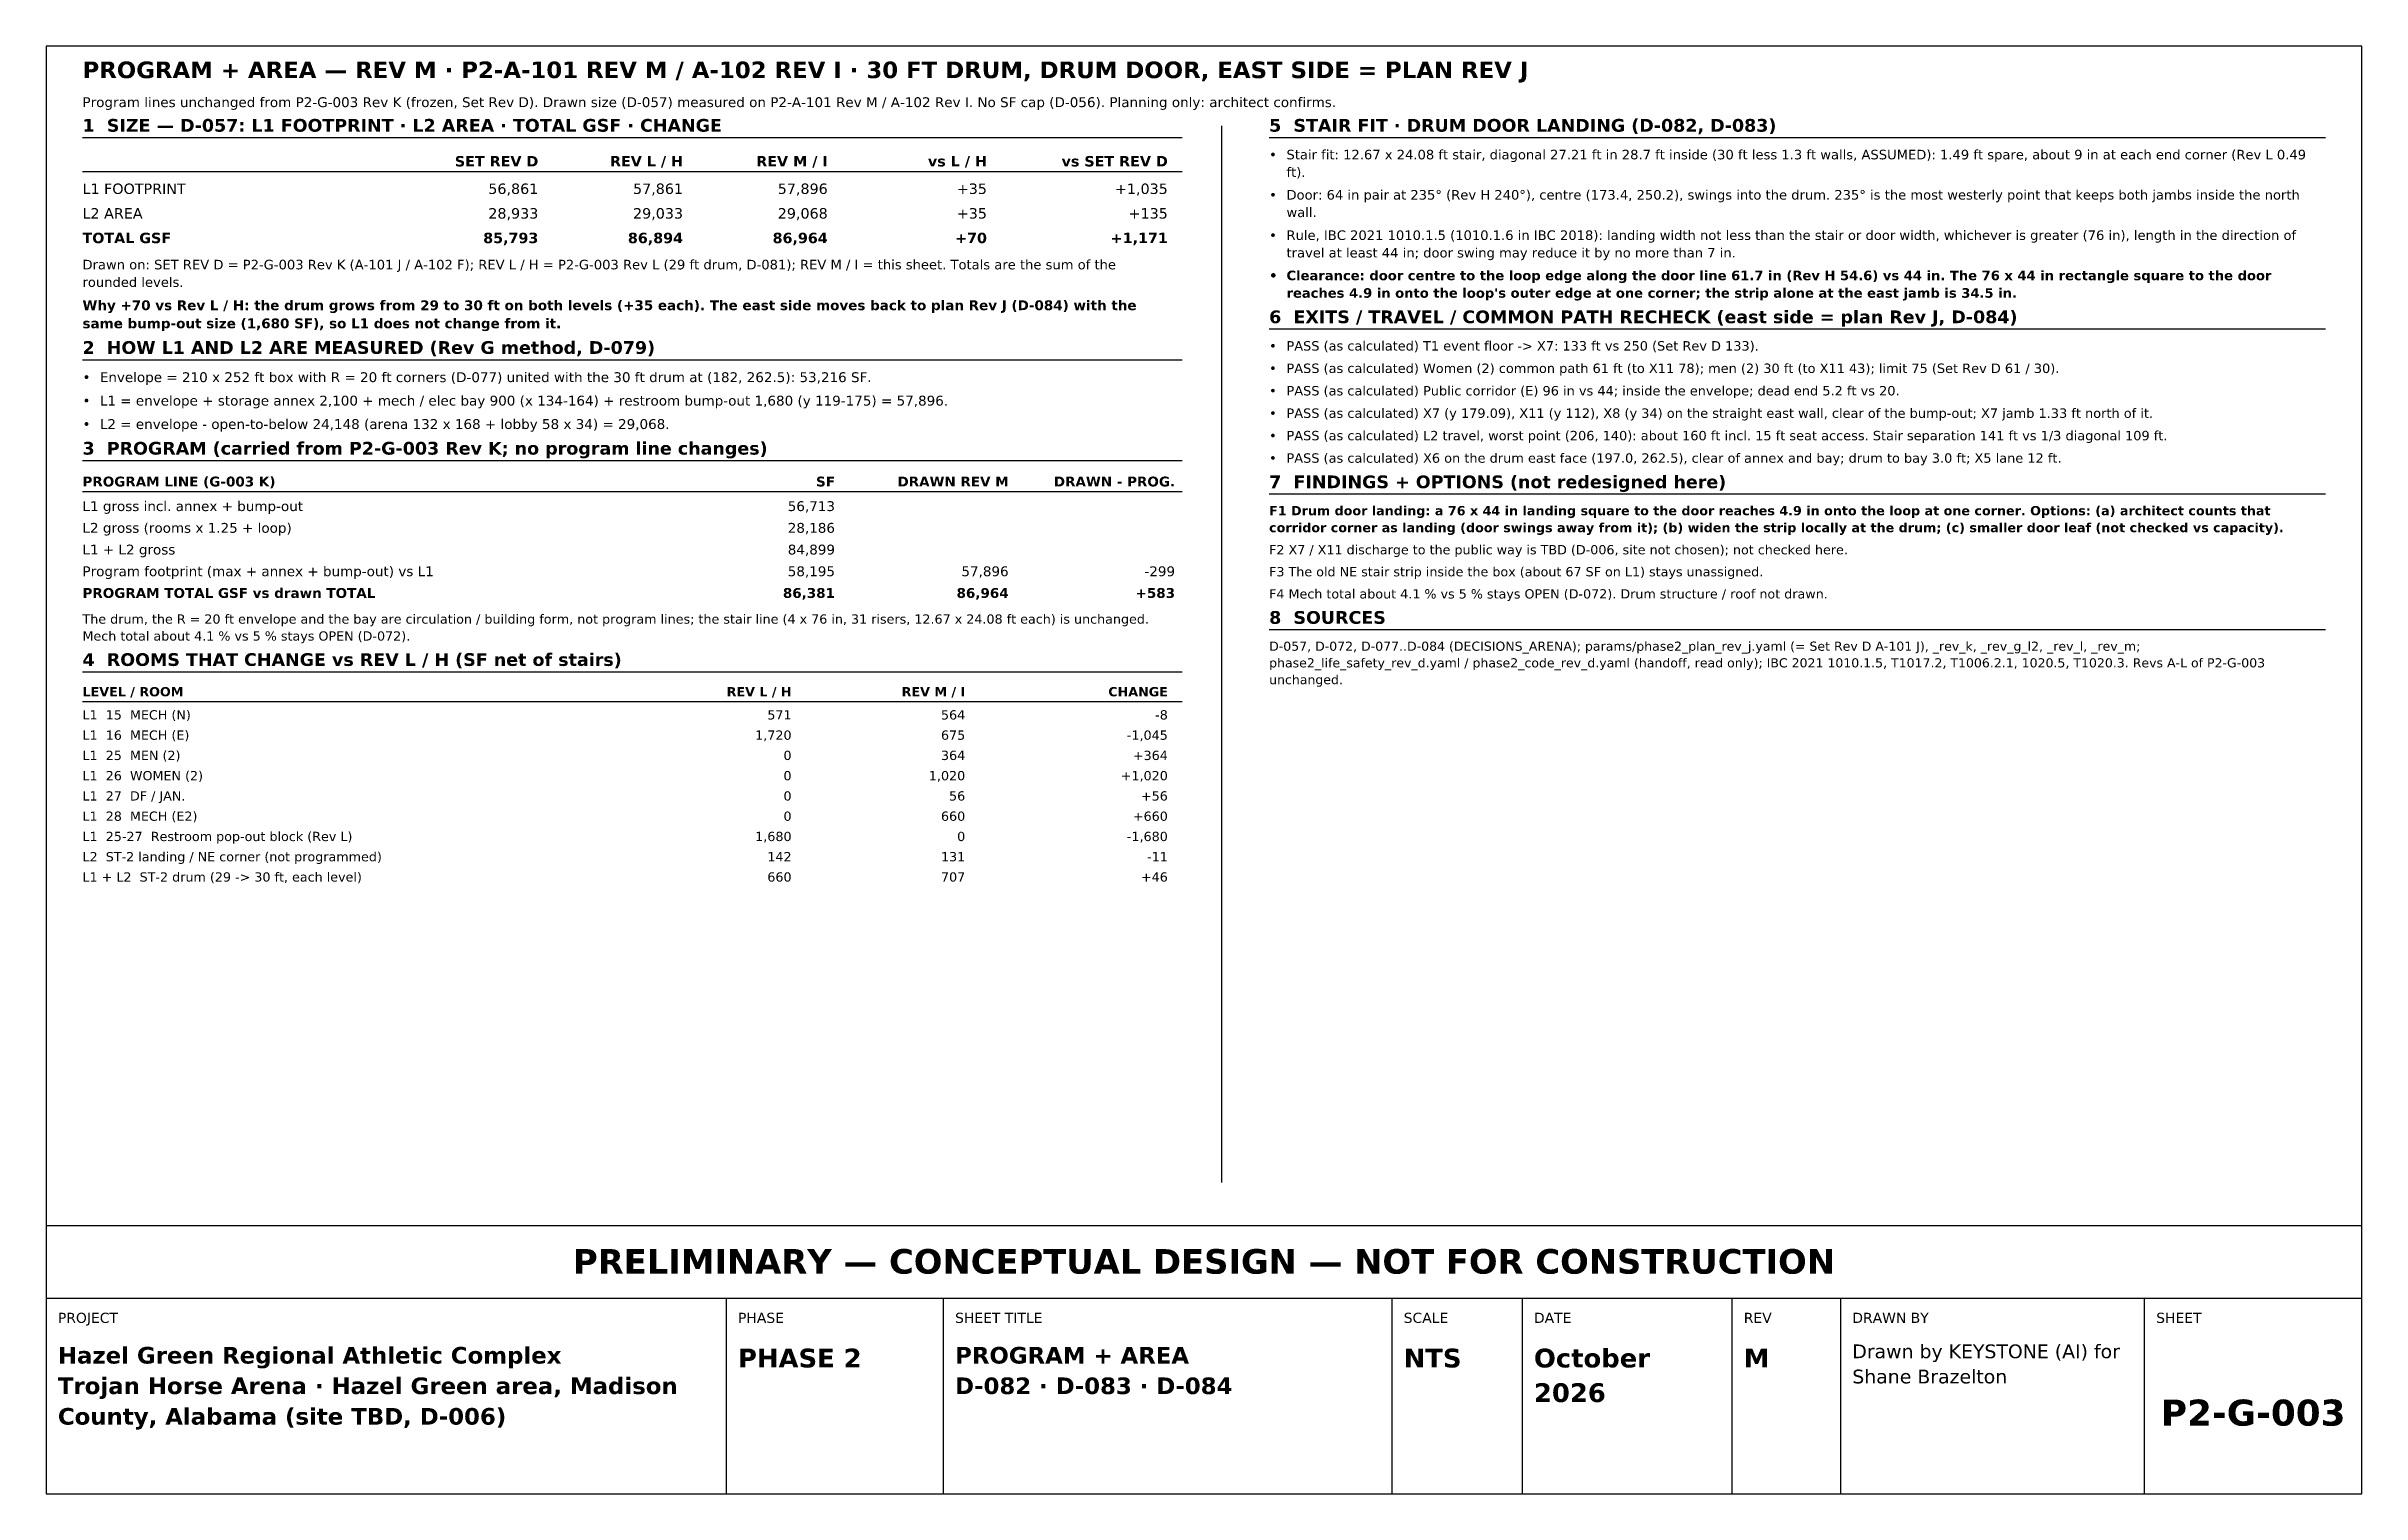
# Model space of a CAD drawing. Header units: inches. Extents: x 0.5 to 16.5, y 0.5 to 10.5.
import ezdxf
from ezdxf.enums import TextEntityAlignment as Align

# ---------------------------------------------------------------- set-up
doc = ezdxf.new("R2010")
doc.units = ezdxf.units.IN
doc.header["$MEASUREMENT"] = 0
doc.layers.add('A-ANNO-TEXT', color=7, linetype='Continuous')
doc.layers.add('G-ANNO-TTLB', color=7, linetype='Continuous')
doc.styles.add('KS-BOLD', font='DejaVuSans-Bold.ttf')
doc.styles.add('KS-REG', font='DejaVuSans.ttf')

msp = doc.modelspace()

# ---------------------------------------------------------------- linework, layer by layer
at = {"layer": 'A-ANNO-TEXT'}
for p, q in [((8.62, 9.95), (8.62, 2.65)), ((0.75, 9.87), (8.35, 9.87)), ((8.95, 9.87), (16.25, 9.87)), ((0.75, 9.635), (8.35, 9.635)), ((8.95, 8.547), (16.25, 8.547)), ((0.75, 8.335), (8.35, 8.335)), ((0.75, 7.639), (8.35, 7.639)), ((0.75, 7.424), (8.35, 7.424)), ((8.95, 7.407), (16.25, 7.407)), ((8.95, 6.47), (16.25, 6.47)), ((0.75, 6.179), (8.35, 6.179)), ((0.75, 5.974), (8.35, 5.974))]:
    msp.add_line(p, q, dxfattribs=at)
at = {"layer": 'G-ANNO-TTLB'}
for p, q in [((0.5, 1.85), (16.5, 1.85)), ((5.2, 0.5), (5.2, 1.85)), ((6.7, 0.5), (6.7, 1.85)), ((9.8, 0.5), (9.8, 1.85)), ((10.7, 0.5), (10.7, 1.85)), ((12.15, 0.5), (12.15, 1.85)), ((12.9, 0.5), (12.9, 1.85)), ((15, 0.5), (15, 1.85))]:
    msp.add_line(p, q, dxfattribs=at)
for points in [[(0.5, 0.5), (16.5, 0.5), (16.5, 10.5), (0.5, 10.5)], [(0.5, 1.85), (16.5, 1.85), (16.5, 2.35), (0.5, 2.35)]]:
    msp.add_lwpolyline(points, close=True, dxfattribs=at)

# ---------------------------------------------------------------- texts
at = {"layer": 'A-ANNO-TEXT'}
for s, height, style, p in [('PROGRAM + AREA — REV M · P2-A-101 REV M / A-102 REV I · 30 FT DRUM, DRUM DOOR, EAST SIDE = PLAN REV J', 0.115, 'KS-BOLD', (0.75, 10.28)), ('Program lines unchanged from P2-G-003 Rev K (frozen, Set Rev D). Drawn size (D-057) measured on P2-A-101 Rev M / A-102 Rev I. No SF cap (D-056). Planning only: architect confirms.', 0.068, 'KS-REG', (0.75, 10.08)), ('1  SIZE — D-057: L1 FOOTPRINT · L2 AREA · TOTAL GSF · CHANGE', 0.088, 'KS-BOLD', (0.75, 9.91)), ('5  STAIR FIT · DRUM DOOR LANDING (D-082, D-083)', 0.088, 'KS-BOLD', (8.95, 9.91)), ('•', 0.066, 'KS-REG', (8.95, 9.719)), ('Stair fit: 12.67 x 24.08 ft stair, diagonal 27.21 ft in 28.7 ft inside (30 ft less 1.3 ft walls, ASSUMED): 1.49 ft spare, about 9 in at each end corner (Rev L 0.49', 0.066, 'KS-REG', (9.07, 9.719)), ('ft).', 0.066, 'KS-REG', (9.07, 9.598)), ('L1 FOOTPRINT', 0.072, 'KS-REG', (0.75, 9.48)), ('•', 0.066, 'KS-REG', (8.95, 9.441)), ('Door: 64 in pair at 235° (Rev H 240°), centre (173.4, 250.2), swings into the drum. 235° is the most westerly point that keeps both jambs inside the north', 0.066, 'KS-REG', (9.07, 9.441)), ('L2 AREA', 0.072, 'KS-REG', (0.75, 9.31)), ('wall.', 0.066, 'KS-REG', (9.07, 9.32)), ('TOTAL GSF', 0.072, 'KS-BOLD', (0.75, 9.14)), ('•', 0.066, 'KS-REG', (8.95, 9.162)), ('Rule, IBC 2021 1010.1.5 (1010.1.6 in IBC 2018): landing width not less than the stair or door width, whichever is greater (76 in), length in the direction of', 0.066, 'KS-REG', (9.07, 9.162)), ('Drawn on: SET REV D = P2-G-003 Rev K (A-101 J / A-102 F); REV L / H = P2-G-003 Rev L (29 ft drum, D-081); REV M / I = this sheet. Totals are the sum of the', 0.066, 'KS-REG', (0.75, 8.959)), ('travel at least 44 in; door swing may reduce it by no more than 7 in.', 0.066, 'KS-REG', (9.07, 9.041)), ('rounded levels.', 0.066, 'KS-REG', (0.75, 8.838)), ('•', 0.066, 'KS-BOLD', (8.95, 8.884)), ('Clearance: door centre to the loop edge along the door line 61.7 in (Rev H 54.6) vs 44 in. The 76 x 44 in rectangle square to the door', 0.066, 'KS-BOLD', (9.07, 8.884)), ("reaches 4.9 in onto the loop's outer edge at one corner; the strip alone at the east jamb is 34.5 in.", 0.066, 'KS-BOLD', (9.07, 8.763)), ('Why +70 vs Rev L / H: the drum grows from 29 to 30 ft on both levels (+35 each). The east side moves back to plan Rev J (D-084) with the', 0.068, 'KS-BOLD', (0.75, 8.677)), ('6  EXITS / TRAVEL / COMMON PATH RECHECK (east side = plan Rev J, D-084)', 0.088, 'KS-BOLD', (8.95, 8.587)), ('same bump-out size (1,680 SF), so L1 does not change from it.', 0.068, 'KS-BOLD', (0.75, 8.552)), ('2  HOW L1 AND L2 ARE MEASURED (Rev G method, D-079)', 0.088, 'KS-BOLD', (0.75, 8.375)), ('•', 0.065, 'KS-REG', (8.95, 8.398)), ('PASS (as calculated) T1 event floor -> X7: 133 ft vs 250 (Set Rev D 133).', 0.065, 'KS-REG', (9.07, 8.398)), ('•', 0.068, 'KS-REG', (0.75, 8.18)), ('Envelope = 210 x 252 ft box with R = 20 ft corners (D-077) united with the 30 ft drum at (182, 262.5): 53,216 SF.', 0.068, 'KS-REG', (0.87, 8.18)), ('•', 0.065, 'KS-REG', (8.95, 8.243)), ('PASS (as calculated) Women (2) common path 61 ft (to X11 78); men (2) 30 ft (to X11 43); limit 75 (Set Rev D 61 / 30).', 0.065, 'KS-REG', (9.07, 8.243)), ('•', 0.068, 'KS-REG', (0.75, 8.018)), ('L1 = envelope + storage annex 2,100 + mech / elec bay 900 (x 134-164) + restroom bump-out 1,680 (y 119-175) = 57,896.', 0.068, 'KS-REG', (0.87, 8.018)), ('•', 0.065, 'KS-REG', (8.95, 8.088)), ('PASS (as calculated) Public corridor (E) 96 in vs 44; inside the envelope; dead end 5.2 ft vs 20.', 0.065, 'KS-REG', (9.07, 8.088)), ('PASS (as calculated) X7 (y 179.09), X11 (y 112), X8 (y 34) on the straight east wall, clear of the bump-out; X7 jamb 1.33 ft north of it.', 0.065, 'KS-REG', (9.07, 7.933)), ('•', 0.068, 'KS-REG', (0.75, 7.856)), ('L2 = envelope - open-to-below 24,148 (arena 132 x 168 + lobby 58 x 34) = 29,068.', 0.068, 'KS-REG', (0.87, 7.856)), ('•', 0.065, 'KS-REG', (8.95, 7.933)), ('PASS (as calculated) L2 travel, worst point (206, 140): about 160 ft incl. 15 ft seat access. Stair separation 141 ft vs 1/3 diagonal 109 ft.', 0.065, 'KS-REG', (9.07, 7.778)), ('3  PROGRAM (carried from P2-G-003 Rev K; no program line changes)', 0.088, 'KS-BOLD', (0.75, 7.679)), ('•', 0.065, 'KS-REG', (8.95, 7.778)), ('PASS (as calculated) X6 on the drum east face (197.0, 262.5), clear of annex and bay; drum to bay 3.0 ft; X5 lane 12 ft.', 0.065, 'KS-REG', (9.07, 7.623)), ('PROGRAM LINE (G-003 K)', 0.068, 'KS-BOLD', (0.75, 7.459)), ('7  FINDINGS + OPTIONS (not redesigned here)', 0.088, 'KS-BOLD', (8.95, 7.447)), ('•', 0.065, 'KS-REG', (8.95, 7.623)), ('L1 gross incl. annex + bump-out', 0.068, 'KS-REG', (0.75, 7.289)), ('L2 gross (rooms x 1.25 + loop)', 0.068, 'KS-REG', (0.75, 7.139)), ('corridor corner as landing (door swings away from it); (b) widen the strip locally at the drum; (c) smaller door leaf (not checked vs capacity).', 0.064, 'KS-BOLD', (8.95, 7.143)), ('F1 Drum door landing: a 76 x 44 in landing square to the door reaches 4.9 in onto the loop at one corner. Options: (a) architect counts that', 0.064, 'KS-BOLD', (8.95, 7.26)), ('L1 + L2 gross', 0.068, 'KS-REG', (0.75, 6.989)), ('F2 X7 / X11 discharge to the public way is TBD (D-006, site not chosen); not checked here.', 0.064, 'KS-REG', (8.95, 6.99)), ('Program footprint (max + annex + bump-out) vs L1', 0.068, 'KS-REG', (0.75, 6.839)), ('F3 The old NE stair strip inside the box (about 67 SF on L1) stays unassigned.', 0.064, 'KS-REG', (8.95, 6.838)), ('PROGRAM TOTAL GSF vs drawn TOTAL', 0.068, 'KS-BOLD', (0.75, 6.689)), ('F4 Mech total about 4.1 % vs 5 % stays OPEN (D-072). Drum structure / roof not drawn.', 0.064, 'KS-REG', (8.95, 6.685)), ('The drum, the R = 20 ft envelope and the bay are circulation / building form, not program lines; the stair line (4 x 76 in, 31 risers, 12.67 x 24.08 ft each) is unchanged.', 0.064, 'KS-REG', (0.75, 6.511)), ('8  SOURCES', 0.088, 'KS-BOLD', (8.95, 6.51)), ('Mech total about 4.1 % vs 5 % stays OPEN (D-072).', 0.064, 'KS-REG', (0.75, 6.394)), ('4  ROOMS THAT CHANGE vs REV L / H (SF net of stairs)', 0.088, 'KS-BOLD', (0.75, 6.219)), ('D-057, D-072, D-077..D-084 (DECISIONS_ARENA); params/phase2_plan_rev_j.yaml (= Set Rev D A-101 J), _rev_k, _rev_g_l2, _rev_l, _rev_m;', 0.063, 'KS-REG', (8.95, 6.324)), ('phase2_life_safety_rev_d.yaml / phase2_code_rev_d.yaml (handoff, read only); IBC 2021 1010.1.5, T1017.2, T1006.2.1, 1020.5, T1020.3. Revs A-L of P2-G-003', 0.063, 'KS-REG', (8.95, 6.209)), ('unchanged.', 0.063, 'KS-REG', (8.95, 6.093)), ('LEVEL / ROOM', 0.064, 'KS-BOLD', (0.75, 6.009)), ('L1  15  MECH (N)', 0.064, 'KS-REG', (0.75, 5.849)), ('L1  16  MECH (E)', 0.064, 'KS-REG', (0.75, 5.709)), ('L1  25  MEN (2)', 0.064, 'KS-REG', (0.75, 5.569)), ('L1  26  WOMEN (2)', 0.064, 'KS-REG', (0.75, 5.429)), ('L1  27  DF / JAN.', 0.064, 'KS-REG', (0.75, 5.289)), ('L1  28  MECH (E2)', 0.064, 'KS-REG', (0.75, 5.149)), ('L1  25-27  Restroom pop-out block (Rev L)', 0.064, 'KS-REG', (0.75, 5.009)), ('L2  ST-2 landing / NE corner (not programmed)', 0.064, 'KS-REG', (0.75, 4.869)), ('L1 + L2  ST-2 drum (29 -> 30 ft, each level)', 0.064, 'KS-REG', (0.75, 4.729))]:
    msp.add_text(s, height=height, dxfattribs=dict(at, style=style)).set_placement(p)
for s, height, style, p in [('SET REV D', 0.072, 'KS-BOLD', (3.9, 9.67)), ('REV L / H', 0.072, 'KS-BOLD', (4.9, 9.67)), ('REV M / I', 0.072, 'KS-BOLD', (5.9, 9.67)), ('vs L / H', 0.072, 'KS-BOLD', (7, 9.67)), ('vs SET REV D', 0.072, 'KS-BOLD', (8.25, 9.67)), ('56,861', 0.072, 'KS-REG', (3.9, 9.48)), ('57,861', 0.072, 'KS-REG', (4.9, 9.48)), ('57,896', 0.072, 'KS-REG', (5.9, 9.48)), ('+35', 0.072, 'KS-REG', (7, 9.48)), ('+1,035', 0.072, 'KS-REG', (8.25, 9.48)), ('28,933', 0.072, 'KS-REG', (3.9, 9.31)), ('29,033', 0.072, 'KS-REG', (4.9, 9.31)), ('29,068', 0.072, 'KS-REG', (5.9, 9.31)), ('+35', 0.072, 'KS-REG', (7, 9.31)), ('+135', 0.072, 'KS-REG', (8.25, 9.31)), ('85,793', 0.072, 'KS-BOLD', (3.9, 9.14)), ('86,894', 0.072, 'KS-BOLD', (4.9, 9.14)), ('86,964', 0.072, 'KS-BOLD', (5.9, 9.14)), ('+70', 0.072, 'KS-BOLD', (7, 9.14)), ('+1,171', 0.072, 'KS-BOLD', (8.25, 9.14)), ('SF', 0.068, 'KS-BOLD', (5.95, 7.459)), ('DRAWN REV M', 0.068, 'KS-BOLD', (7.15, 7.459)), ('DRAWN - PROG.', 0.068, 'KS-BOLD', (8.3, 7.459)), ('28,186', 0.068, 'KS-REG', (5.95, 7.139)), ('56,713', 0.068, 'KS-REG', (5.95, 7.289)), ('84,899', 0.068, 'KS-REG', (5.95, 6.989)), ('58,195', 0.068, 'KS-REG', (5.95, 6.839)), ('57,896', 0.068, 'KS-REG', (7.15, 6.839)), ('-299', 0.068, 'KS-REG', (8.3, 6.839)), ('86,381', 0.068, 'KS-BOLD', (5.95, 6.689)), ('86,964', 0.068, 'KS-BOLD', (7.15, 6.689)), ('+583', 0.068, 'KS-BOLD', (8.3, 6.689)), ('REV L / H', 0.064, 'KS-BOLD', (5.65, 6.009)), ('REV M / I', 0.064, 'KS-BOLD', (6.85, 6.009)), ('CHANGE', 0.064, 'KS-BOLD', (8.25, 6.009)), ('1,720', 0.064, 'KS-REG', (5.65, 5.709)), ('571', 0.064, 'KS-REG', (5.65, 5.849)), ('564', 0.064, 'KS-REG', (6.85, 5.849)), ('675', 0.064, 'KS-REG', (6.85, 5.709)), ('-1,045', 0.064, 'KS-REG', (8.25, 5.709)), ('-8', 0.064, 'KS-REG', (8.25, 5.849)), ('0', 0.064, 'KS-REG', (5.65, 5.569)), ('364', 0.064, 'KS-REG', (6.85, 5.569)), ('+364', 0.064, 'KS-REG', (8.25, 5.569)), ('0', 0.064, 'KS-REG', (5.65, 5.429)), ('1,020', 0.064, 'KS-REG', (6.85, 5.429)), ('+1,020', 0.064, 'KS-REG', (8.25, 5.429)), ('0', 0.064, 'KS-REG', (5.65, 5.289)), ('56', 0.064, 'KS-REG', (6.85, 5.289)), ('+56', 0.064, 'KS-REG', (8.25, 5.289)), ('0', 0.064, 'KS-REG', (5.65, 5.149)), ('660', 0.064, 'KS-REG', (6.85, 5.149)), ('+660', 0.064, 'KS-REG', (8.25, 5.149)), ('1,680', 0.064, 'KS-REG', (5.65, 5.009)), ('0', 0.064, 'KS-REG', (6.85, 5.009)), ('-1,680', 0.064, 'KS-REG', (8.25, 5.009)), ('142', 0.064, 'KS-REG', (5.65, 4.869)), ('131', 0.064, 'KS-REG', (6.85, 4.869)), ('-11', 0.064, 'KS-REG', (8.25, 4.869)), ('660', 0.064, 'KS-REG', (5.65, 4.729)), ('707', 0.064, 'KS-REG', (6.85, 4.729)), ('+46', 0.064, 'KS-REG', (8.25, 4.729))]:
    msp.add_text(s, height=height, dxfattribs=dict(at, style=style)).set_placement(p, align=Align.RIGHT)
at = {"layer": 'G-ANNO-TTLB', "style": 'KS-BOLD'}
for s, height, p in [('PRELIMINARY — CONCEPTUAL DESIGN — NOT FOR CONSTRUCTION', 0.17, (8.5, 2.02)), ('P2-G-003', 0.18, (15.75, 0.97))]:
    msp.add_text(s, height=height, dxfattribs=at).set_placement(p, align=Align.CENTER)
at = {"layer": 'G-ANNO-TTLB'}
for s, height, style, p in [('PROJECT', 0.07, 'KS-REG', (0.58, 1.68)), ('PHASE', 0.07, 'KS-REG', (5.28, 1.68)), ('SHEET TITLE', 0.07, 'KS-REG', (6.78, 1.68)), ('SCALE', 0.07, 'KS-REG', (9.88, 1.68)), ('DATE', 0.07, 'KS-REG', (10.78, 1.68)), ('REV', 0.07, 'KS-REG', (12.23, 1.68)), ('DRAWN BY', 0.07, 'KS-REG', (12.98, 1.68)), ('SHEET', 0.07, 'KS-REG', (15.08, 1.68)), ('Hazel Green Regional Athletic Complex', 0.115, 'KS-BOLD', (0.58, 1.399)), ('PHASE 2', 0.13, 'KS-BOLD', (5.28, 1.372)), ('PROGRAM + AREA', 0.115, 'KS-BOLD', (6.78, 1.399)), ('NTS', 0.13, 'KS-BOLD', (9.88, 1.372)), ('October', 0.13, 'KS-BOLD', (10.78, 1.372)), ('M', 0.13, 'KS-BOLD', (12.23, 1.372)), ('Drawn by KEYSTONE (AI) for', 0.095, 'KS-REG', (12.98, 1.436)), ('Trojan Horse Arena · Hazel Green area, Madison', 0.115, 'KS-BOLD', (0.58, 1.188)), ('D-082 · D-083 · D-084', 0.115, 'KS-BOLD', (6.78, 1.188)), ('Shane Brazelton', 0.095, 'KS-REG', (12.98, 1.262)), ('2026', 0.13, 'KS-BOLD', (10.78, 1.133)), ('County, Alabama (site TBD, D-006)', 0.115, 'KS-BOLD', (0.58, 0.977))]:
    msp.add_text(s, height=height, dxfattribs=dict(at, style=style)).set_placement(p)

doc.saveas('drawing.dxf')
